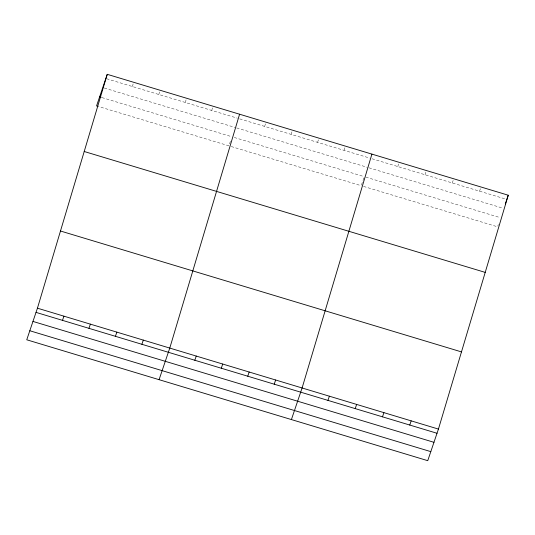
<?xml version="1.0" encoding="UTF-8"?>
<svg xmlns="http://www.w3.org/2000/svg" width="535" height="535" viewBox="0 0 535 535"><rect width="100%" height="100%" fill="white"/><g stroke="black" fill="none" stroke-linecap="round" stroke-linejoin="round"><path stroke-width="0.4" stroke-dasharray="2.67 2.01" d="M132.299 86.496L133.717 82.303M158.768 94.474L160.186 90.281M185.23 102.452L186.648 98.259M211.7 110.437L213.117 106.238M230.418 141.293L228.886 145.821L98.895 106.625M264.631 126.394L266.049 122.201M291.093 134.372L292.511 130.179M317.563 142.35L318.98 138.157M344.025 150.328L345.443 146.135M361.473 184.956L362.743 181.191M363.004 180.435L364.275 176.67M397.759 166.525L399.177 162.332M425.024 174.744L426.448 170.551M452.296 182.97L453.713 178.77M479.561 191.189L480.985 186.996M497.811 226.058L498.319 224.553M106.612 78.752L237.386 118.175M239.72 118.884L369.712 158.072M372.052 158.775L505.274 198.94M104.332 88.034L235.099 127.457M236.657 127.925L367.431 167.348M368.989 167.816L502.987 208.215M101.958 97.584L231.167 136.539M234.283 137.475L363.499 176.43M365.833 177.138L499.837 217.531M231.22 146.523L361.219 185.712M363.553 186.414L497.557 226.813"/><path stroke-width="0.8" d="M37.443 308.187L107.254 74.325L508.25 195.215L438.439 429.077L427.746 460.675L26.75 339.785L37.443 308.187L438.439 429.077M239.58 114.216L169.776 348.078L159.076 379.676M371.912 154.113L302.101 387.975L291.408 419.574M107.254 74.325L96.561 105.923L98.112 106.391M62.495 320.358L63.912 316.165M88.957 328.336L90.375 324.143M115.426 336.314L116.844 332.121M141.889 344.293L143.306 340.099M194.82 360.256L196.238 356.056M221.289 368.234L222.707 364.041M247.752 376.212L249.17 372.019M274.221 384.19L275.639 379.997M327.948 400.387L329.373 396.194M355.22 408.606L356.638 404.413M382.485 416.832L383.909 412.632M409.757 425.051L411.174 420.858M505.301 203.929L508.25 195.215M99.617 96.882L101.175 97.35M84.216 151.499L485.212 272.389M60.482 231.013L461.478 351.903M36.026 312.38L437.021 433.27M32.963 321.428L433.959 442.311M29.813 330.744L430.809 451.634"/></g></svg>
